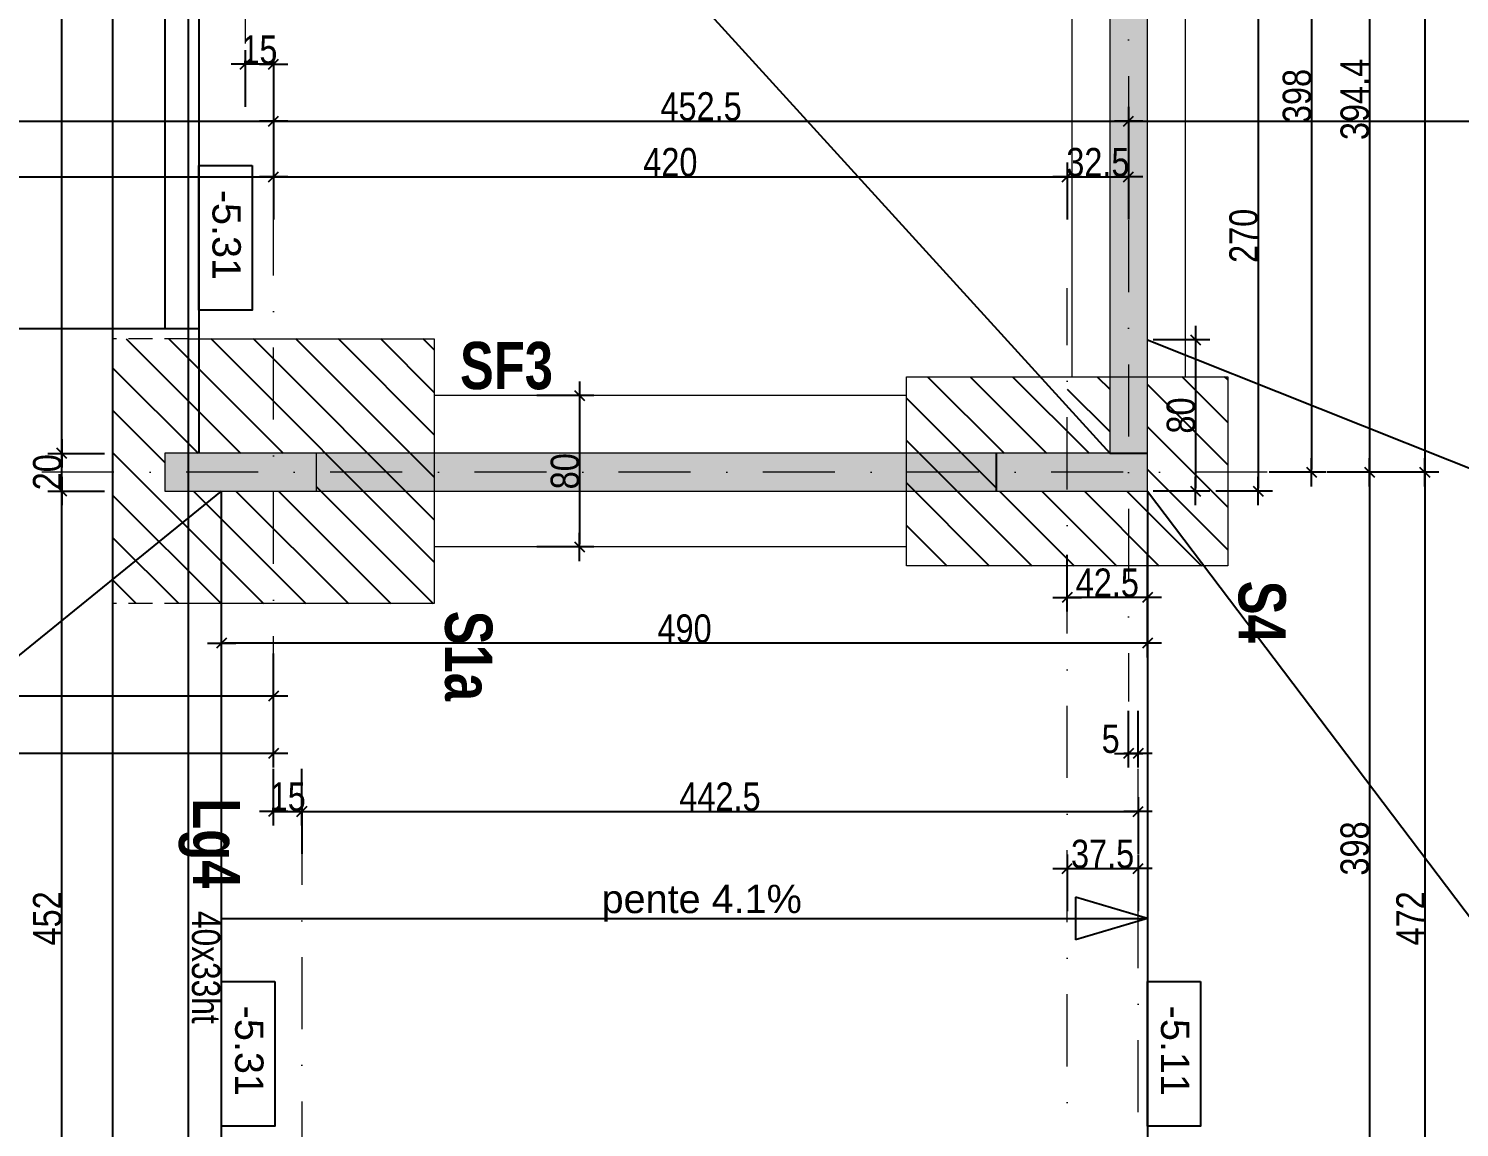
# Model space of a CAD drawing. Header units: centimetres. Extents: x 16433 to 114398, y -50094 to -12305.
# Drawn here: x 66194 to 66951, y -19652 to -19071 of the extents above; entities that cross this region are included whole.
import ezdxf
from ezdxf.enums import TextEntityAlignment as Align

# ---------------------------------------------------------------- set-up
doc = ezdxf.new("R2010")
doc.units = ezdxf.units.CM
doc.header["$LTSCALE"] = 0.5
doc.linetypes.add('CACHEX2', pattern=[19.05, 12.7, -6.35])
doc.linetypes.add('TIRETPTX2', pattern=[50.8, 25.4, -12.7, 0, -12.7])
doc.layers.get('DEFPOINTS').update_dxf_attribs({"linetype": 'CONTINUOUS'})
for name, color, linetype in [('01_cote_gen', 4, 'CONTINUOUS'), ('01_linteaux', 2, 'CONTINUOUS'), ('01_poch_murs', 253, 'CONTINUOUS'), ('01_poch_poteaux', 250, 'CONTINUOUS'), ('01_poch_Semelles', 253, 'CONTINUOUS'), ('01_texte', 230, 'CONTINUOUS'), ('AA_COTES', 2, 'CONTINUOUS')]:
    doc.layers.add(name, color=color, linetype=linetype)
for name, color, linetype, lineweight in [('01_murs_coup', 5, 'CONTINUOUS', 60), ('01_sem', 42, 'CONTINUOUS', 15), ('01_tram_axes', 2, 'TIRETPTX2', 9)]:
    doc.layers.add(name, color=color, linetype=linetype, lineweight=lineweight)
doc.styles.add('ARIAL', font='arial.ttf')
doc.styles.add('impact', font='impact.ttf')
doc.styles.add('MATTE_TXT', font='arial.ttf')
doc.styles.add('STYLE2', font='ARIALN.TTF')
doc.dimstyles.new('JB50', dxfattribs={"dimscale": 0.1, "dimtxt": 150, "dimasz": 15, "dimexe": 0.1, "dimexo": 0.1, "dimgap": 0.09, "dimtad": 1, "dimdec": 1, "dimdsep": 46, "dimtxsty": 'STYLE2', "dimblk1": 'BOND_G', "dimblk2": 'BOND_D', "dimsah": 1, "dimcen": 1.5, "dimdle": 0.01, "dimse1": 1, "dimse2": 1, "dimclrd": 4, "dimclre": 2, "dimclrt": 6, "dimazin": 2, "dimtfac": 2.333333, "dimtdec": 1, "dimtix": 1, "dimtmove": 2, "dimatfit": 3, "dimldrblk": 'BOND_G', "dimfxl": 1, "dimtolj": 1, "dimtzin": 0, "dimarcsym": 0})
pattern_1 = [(315, (86033.132, 37511.667), (11.22532, 11.22532), [])]

# ---------------------------------------------------------------- blocks, each defined once
blk = doc.blocks.new('BOND_G')
at = {"layer": 'AA_COTES', "color": 0}
for p, q in [((0, -5), (0, 15)), ((5, 0), (-5, 0)), ((1.77, 1.77), (-1.77, -1.77))]:
    blk.add_line(p, q, dxfattribs=at)
blk = doc.blocks.new('BOND_D')
at = {"layer": 'AA_COTES', "color": 0}
for p, q in [((5, 0), (-5, 0)), ((-1.77, -1.77), (1.77, 1.77)), ((0, 5), (0, -15))]:
    blk.add_line(p, q, dxfattribs=at)
blk = doc.blocks.new('*D1117')
at = {"layer": '01_cote_gen', "color": 4, "lineweight": -2, "transparency": 16777216}
blk.add_line((66933.1, -18787.37), (66933.1, -19304.37), dxfattribs=at)
at = {"layer": 'DEFPOINTS', "color": 0, "transparency": 16777216}
for p in [(66922.54, -18785.87), (66922.54, -19305.87), (66933.1, -19305.87)]:
    blk.add_point(p, dxfattribs=at)
at = {"layer": '01_cote_gen', "color": 4, "lineweight": -2, "transparency": 16777216, "xscale": 1.5, "yscale": 1.5, "zscale": 1.5}
for name, p, rotation in [('BOND_G', (66933.1, -18785.87), 90), ('BOND_D', (66933.1, -19305.87), 270)]:
    blk.add_blockref(name, p, dxfattribs=dict(at, rotation=rotation))
at = {"layer": '01_cote_gen', "color": 6, "transparency": 16777216, "insert": (66925.43, -19045.87), "char_height": 15, "attachment_point": 5, "rotation": 90, "style": 'STYLE2'}
blk.add_mtext('\\A1;520', dxfattribs=at)
blk = doc.blocks.new('*D1118')
at = {"layer": '01_cote_gen', "color": 4, "lineweight": -2, "transparency": 16777216}
blk.add_line((66933.1, -19307.37), (66933.1, -19776.37), dxfattribs=at)
at = {"layer": 'DEFPOINTS', "color": 0, "transparency": 16777216}
for p in [(66910.6, -19305.87), (66910.6, -19777.87), (66933.1, -19777.87)]:
    blk.add_point(p, dxfattribs=at)
at = {"layer": '01_cote_gen', "color": 4, "lineweight": -2, "transparency": 16777216, "xscale": 1.5, "yscale": 1.5, "zscale": 1.5}
for name, p, rotation in [('BOND_G', (66933.1, -19305.87), 90), ('BOND_D', (66933.1, -19777.87), 270)]:
    blk.add_blockref(name, p, dxfattribs=dict(at, rotation=rotation))
at = {"layer": '01_cote_gen', "color": 6, "transparency": 16777216, "insert": (66925.56, -19541.87), "char_height": 15, "attachment_point": 5, "rotation": 90, "style": 'STYLE2'}
blk.add_mtext('\\A1;472', dxfattribs=at)
blk = doc.blocks.new('*D1129')
at = {"layer": '01_cote_gen', "color": 4, "lineweight": -2, "transparency": 16777216}
blk.add_line((66873.23, -18909.36), (66873.23, -19304.37), dxfattribs=at)
at = {"layer": 'DEFPOINTS', "color": 0, "transparency": 16777216}
for p in [(66850.73, -18907.86), (66873.23, -19305.87), (66882.1, -19305.87)]:
    blk.add_point(p, dxfattribs=at)
at = {"layer": '01_cote_gen', "color": 4, "lineweight": -2, "transparency": 16777216, "xscale": 1.5, "yscale": 1.5, "zscale": 1.5}
for name, p, rotation in [('BOND_G', (66873.23, -18907.86), 90), ('BOND_D', (66873.23, -19305.87), 270)]:
    blk.add_blockref(name, p, dxfattribs=dict(at, rotation=rotation))
at = {"layer": '01_cote_gen', "color": 6, "transparency": 16777216, "insert": (66865.56, -19106.87), "char_height": 15, "attachment_point": 5, "rotation": 90, "style": 'STYLE2'}
blk.add_mtext('\\A1;398', dxfattribs=at)
blk = doc.blocks.new('*D1130')
at = {"layer": '01_cote_gen', "color": 4, "lineweight": -2, "transparency": 16777216}
blk.add_line((66903.83, -18913), (66903.83, -19304.37), dxfattribs=at)
at = {"layer": 'DEFPOINTS', "color": 0, "transparency": 16777216}
for p in [(66891.32, -18911.5), (66881.44, -19305.87), (66903.83, -19305.87)]:
    blk.add_point(p, dxfattribs=at)
at = {"layer": '01_cote_gen', "color": 4, "lineweight": -2, "transparency": 16777216, "xscale": 1.5, "yscale": 1.5, "zscale": 1.5}
for name, p, rotation in [('BOND_G', (66903.83, -18911.5), 90), ('BOND_D', (66903.83, -19305.87), 270)]:
    blk.add_blockref(name, p, dxfattribs=dict(at, rotation=rotation))
at = {"layer": '01_cote_gen', "color": 6, "transparency": 16777216, "insert": (66896.16, -19108.68), "char_height": 15, "attachment_point": 5, "rotation": 90, "style": 'STYLE2'}
blk.add_mtext('\\A1;394.4', dxfattribs=at)
blk = doc.blocks.new('*D1154')
at = {"layer": '01_cote_gen', "color": 4, "lineweight": -2, "transparency": 16777216}
blk.add_line((66903.83, -19307.37), (66903.83, -19702.36), dxfattribs=at)
at = {"layer": 'DEFPOINTS', "color": 0, "transparency": 16777216}
for p in [(66896.33, -19305.87), (66880.9, -19703.86), (66903.83, -19703.86)]:
    blk.add_point(p, dxfattribs=at)
at = {"layer": '01_cote_gen', "color": 4, "lineweight": -2, "transparency": 16777216, "xscale": 1.5, "yscale": 1.5, "zscale": 1.5}
for name, p, rotation in [('BOND_G', (66903.83, -19305.87), 90), ('BOND_D', (66903.83, -19703.86), 270)]:
    blk.add_blockref(name, p, dxfattribs=dict(at, rotation=rotation))
at = {"layer": '01_cote_gen', "color": 6, "transparency": 16777216, "insert": (66896.16, -19504.87), "char_height": 15, "attachment_point": 5, "rotation": 90, "style": 'STYLE2'}
blk.add_mtext('\\A1;398', dxfattribs=at)
blk = doc.blocks.new('*D1159')
at = {"layer": '01_cote_gen', "color": 4, "lineweight": -2, "transparency": 16777216}
blk.add_line((66811.85, -19237.38), (66811.85, -19314.37), dxfattribs=at)
at = {"layer": 'DEFPOINTS', "color": 0, "transparency": 16777216}
for p in [(66755.41, -19235.88), (66755.41, -19315.87), (66811.85, -19315.87)]:
    blk.add_point(p, dxfattribs=at)
at = {"layer": '01_cote_gen', "color": 4, "lineweight": -2, "transparency": 16777216, "xscale": 1.5, "yscale": 1.5, "zscale": 1.5}
for name, p, rotation in [('BOND_G', (66811.85, -19235.88), 90), ('BOND_D', (66811.85, -19315.87), 270)]:
    blk.add_blockref(name, p, dxfattribs=dict(at, rotation=rotation))
at = {"layer": '01_cote_gen', "color": 6, "transparency": 16777216, "insert": (66804.19, -19275.87), "char_height": 15, "attachment_point": 5, "rotation": 90, "style": 'STYLE2'}
blk.add_mtext('\\A1;80', dxfattribs=at)
blk = doc.blocks.new('*D1169')
at = {"layer": '01_cote_gen', "color": 4, "lineweight": -2, "transparency": 16777216}
blk.add_line((65713.95, -19120.15), (66322.41, -19120.15), dxfattribs=at)
at = {"layer": 'DEFPOINTS', "color": 0, "transparency": 16777216}
for p in [(66323.91, -19120.15), (65712.45, -19142.65), (66323.91, -19168.34)]:
    blk.add_point(p, dxfattribs=at)
at = {"layer": '01_cote_gen', "color": 4, "lineweight": -2, "transparency": 16777216, "xscale": 1.5, "yscale": 1.5, "zscale": 1.5, "rotation": 180}
blk.add_blockref('BOND_G', (65712.45, -19120.15), dxfattribs=at)
at = {"layer": '01_cote_gen', "color": 4, "lineweight": -2, "transparency": 16777216, "xscale": 1.5, "yscale": 1.5, "zscale": 1.5}
blk.add_blockref('BOND_D', (66323.91, -19120.15), dxfattribs=at)
at = {"layer": '01_cote_gen', "color": 6, "transparency": 16777216, "insert": (66018.18, -19112.48), "char_height": 15, "attachment_point": 5, "style": 'STYLE2'}
blk.add_mtext('\\A1;611.5', dxfattribs=at)
blk = doc.blocks.new('*D1170')
at = {"layer": '01_cote_gen', "color": 4, "lineweight": -2, "transparency": 16777216}
for p, q in [((66307.4, -19090.1), (66305.9, -19090.1)), ((66323.91, -19090.1), (66308.9, -19090.1)), ((66325.41, -19090.1), (66326.91, -19090.1))]:
    blk.add_line(p, q, dxfattribs=at)
at = {"layer": 'DEFPOINTS', "color": 0, "transparency": 16777216}
for p in [(66308.9, -19079.12), (66308.9, -19090.1), (66323.91, -19112.63)]:
    blk.add_point(p, dxfattribs=at)
at = {"layer": '01_cote_gen', "color": 4, "lineweight": -2, "transparency": 16777216, "xscale": 1.5, "yscale": 1.5, "zscale": 1.5}
blk.add_blockref('BOND_D', (66308.9, -19090.1), dxfattribs=at)
at = {"layer": '01_cote_gen', "color": 4, "lineweight": -2, "transparency": 16777216, "xscale": 1.5, "yscale": 1.5, "zscale": 1.5, "rotation": 180}
blk.add_blockref('BOND_G', (66323.91, -19090.1), dxfattribs=at)
at = {"layer": '01_cote_gen', "color": 6, "transparency": 16777216, "insert": (66316.41, -19082.43), "char_height": 15, "attachment_point": 5, "style": 'STYLE2'}
blk.add_mtext('\\A1;15', dxfattribs=at)
blk = doc.blocks.new('*D1171')
at = {"layer": '01_cote_gen', "color": 4, "lineweight": -2, "transparency": 16777216}
blk.add_line((66325.41, -19120.13), (66774.9, -19120.13), dxfattribs=at)
at = {"layer": 'DEFPOINTS', "color": 0, "transparency": 16777216}
for p in [(66776.4, -19120.13), (66323.91, -19198.39), (66776.4, -19198.39)]:
    blk.add_point(p, dxfattribs=at)
at = {"layer": '01_cote_gen', "color": 4, "lineweight": -2, "transparency": 16777216, "xscale": 1.5, "yscale": 1.5, "zscale": 1.5, "rotation": 180}
blk.add_blockref('BOND_G', (66323.91, -19120.13), dxfattribs=at)
at = {"layer": '01_cote_gen', "color": 4, "lineweight": -2, "transparency": 16777216, "xscale": 1.5, "yscale": 1.5, "zscale": 1.5}
blk.add_blockref('BOND_D', (66776.4, -19120.13), dxfattribs=at)
at = {"layer": '01_cote_gen', "color": 6, "transparency": 16777216, "insert": (66550.15, -19112.46), "char_height": 15, "attachment_point": 5, "style": 'STYLE2'}
blk.add_mtext('\\A1;452.5', dxfattribs=at)
blk = doc.blocks.new('*D1173')
at = {"layer": '01_cote_gen', "color": 4, "lineweight": -2, "transparency": 16777216}
blk.add_line((65884.91, -19149.61), (66322.41, -19149.61), dxfattribs=at)
at = {"layer": 'DEFPOINTS', "color": 0, "transparency": 16777216}
for p in [(66323.91, -19149.61), (65883.41, -19172.11), (66323.91, -19172.11)]:
    blk.add_point(p, dxfattribs=at)
at = {"layer": '01_cote_gen', "color": 4, "lineweight": -2, "transparency": 16777216, "xscale": 1.5, "yscale": 1.5, "zscale": 1.5, "rotation": 180}
blk.add_blockref('BOND_G', (65883.41, -19149.61), dxfattribs=at)
at = {"layer": '01_cote_gen', "color": 4, "lineweight": -2, "transparency": 16777216, "xscale": 1.5, "yscale": 1.5, "zscale": 1.5}
blk.add_blockref('BOND_D', (66323.91, -19149.61), dxfattribs=at)
at = {"layer": '01_cote_gen', "color": 6, "transparency": 16777216, "insert": (66103.66, -19141.94), "char_height": 15, "attachment_point": 5, "style": 'STYLE2'}
blk.add_mtext('\\A1;440.5', dxfattribs=at)
blk = doc.blocks.new('*D1174')
at = {"layer": '01_cote_gen', "color": 4, "lineweight": -2, "transparency": 16777216}
blk.add_line((66777.9, -19120.13), (67224.91, -19120.13), dxfattribs=at)
at = {"layer": 'DEFPOINTS', "color": 0, "transparency": 16777216}
for p in [(67226.41, -19095.93), (67226.41, -19120.13), (66776.4, -19183.51)]:
    blk.add_point(p, dxfattribs=at)
at = {"layer": '01_cote_gen', "color": 4, "lineweight": -2, "transparency": 16777216, "xscale": 1.5, "yscale": 1.5, "zscale": 1.5, "rotation": 180}
blk.add_blockref('BOND_G', (66776.4, -19120.13), dxfattribs=at)
at = {"layer": '01_cote_gen', "color": 4, "lineweight": -2, "transparency": 16777216, "xscale": 1.5, "yscale": 1.5, "zscale": 1.5}
blk.add_blockref('BOND_D', (67226.41, -19120.13), dxfattribs=at)
at = {"layer": '01_cote_gen', "color": 6, "transparency": 16777216, "insert": (67040.02, -19112.46), "char_height": 15, "attachment_point": 5, "style": 'STYLE2'}
blk.add_mtext('\\A1;450', dxfattribs=at)
blk = doc.blocks.new('*D1175')
at = {"layer": '01_cote_gen', "color": 4, "lineweight": -2, "transparency": 16777216}
blk.add_line((66325.41, -19149.61), (66742.4, -19149.61), dxfattribs=at)
at = {"layer": 'DEFPOINTS', "color": 0, "transparency": 16777216}
for p in [(66743.9, -19149.61), (66323.91, -19196.23), (66743.9, -19331.37)]:
    blk.add_point(p, dxfattribs=at)
at = {"layer": '01_cote_gen', "color": 4, "lineweight": -2, "transparency": 16777216, "xscale": 1.5, "yscale": 1.5, "zscale": 1.5, "rotation": 180}
blk.add_blockref('BOND_G', (66323.91, -19149.61), dxfattribs=at)
at = {"layer": '01_cote_gen', "color": 4, "lineweight": -2, "transparency": 16777216, "xscale": 1.5, "yscale": 1.5, "zscale": 1.5}
blk.add_blockref('BOND_D', (66743.9, -19149.61), dxfattribs=at)
at = {"layer": '01_cote_gen', "color": 6, "transparency": 16777216, "insert": (66533.9, -19141.94), "char_height": 15, "attachment_point": 5, "style": 'STYLE2'}
blk.add_mtext('\\A1;420', dxfattribs=at)
blk = doc.blocks.new('*D1176')
at = {"layer": '01_cote_gen', "color": 4, "lineweight": -2, "transparency": 16777216}
blk.add_line((66745.4, -19149.61), (66774.9, -19149.61), dxfattribs=at)
at = {"layer": 'DEFPOINTS', "color": 0, "transparency": 16777216}
for p in [(66776.4, -19149.61), (66776.4, -19199.76), (66743.9, -19230.68)]:
    blk.add_point(p, dxfattribs=at)
at = {"layer": '01_cote_gen', "color": 4, "lineweight": -2, "transparency": 16777216, "xscale": 1.5, "yscale": 1.5, "zscale": 1.5, "rotation": 180}
blk.add_blockref('BOND_G', (66743.9, -19149.61), dxfattribs=at)
at = {"layer": '01_cote_gen', "color": 4, "lineweight": -2, "transparency": 16777216, "xscale": 1.5, "yscale": 1.5, "zscale": 1.5}
blk.add_blockref('BOND_D', (66776.4, -19149.61), dxfattribs=at)
at = {"layer": '01_cote_gen', "color": 6, "transparency": 16777216, "insert": (66760.15, -19141.94), "char_height": 15, "attachment_point": 5, "style": 'STYLE2'}
blk.add_mtext('\\A1;32.5', dxfattribs=at)
blk = doc.blocks.new('*D1183')
at = {"layer": '01_cote_gen', "color": 4, "lineweight": -2, "transparency": 16777216}
blk.add_line((66322.41, -19424.33), (65884.91, -19424.33), dxfattribs=at)
at = {"layer": 'DEFPOINTS', "color": 0, "transparency": 16777216}
for p in [(65883.41, -19400.38), (66323.91, -19400.38), (65883.41, -19424.33)]:
    blk.add_point(p, dxfattribs=at)
at = {"layer": '01_cote_gen', "color": 4, "lineweight": -2, "transparency": 16777216, "xscale": 1.5, "yscale": 1.5, "zscale": 1.5, "rotation": 180}
blk.add_blockref('BOND_D', (65883.41, -19424.33), dxfattribs=at)
at = {"layer": '01_cote_gen', "color": 4, "lineweight": -2, "transparency": 16777216, "xscale": 1.5, "yscale": 1.5, "zscale": 1.5}
blk.add_blockref('BOND_G', (66323.91, -19424.33), dxfattribs=at)
at = {"layer": '01_cote_gen', "color": 6, "transparency": 16777216, "insert": (66103.66, -19416.66), "char_height": 15, "attachment_point": 5, "style": 'STYLE2'}
blk.add_mtext('\\A1;440.5', dxfattribs=at)
blk = doc.blocks.new('*D1184')
at = {"layer": '01_cote_gen', "color": 4, "lineweight": -2, "transparency": 16777216}
blk.add_line((66322.41, -19454.58), (65758.9, -19454.58), dxfattribs=at)
at = {"layer": 'DEFPOINTS', "color": 0, "transparency": 16777216}
for p in [(65757.4, -19401.83), (66323.91, -19401.83), (65757.4, -19454.58)]:
    blk.add_point(p, dxfattribs=at)
at = {"layer": '01_cote_gen', "color": 4, "lineweight": -2, "transparency": 16777216, "xscale": 1.5, "yscale": 1.5, "zscale": 1.5, "rotation": 180}
blk.add_blockref('BOND_D', (65757.4, -19454.58), dxfattribs=at)
at = {"layer": '01_cote_gen', "color": 4, "lineweight": -2, "transparency": 16777216, "xscale": 1.5, "yscale": 1.5, "zscale": 1.5}
blk.add_blockref('BOND_G', (66323.91, -19454.58), dxfattribs=at)
at = {"layer": '01_cote_gen', "color": 6, "transparency": 16777216, "insert": (66040.65, -19446.91), "char_height": 15, "attachment_point": 5, "style": 'STYLE2'}
blk.add_mtext('\\A1;566.5', dxfattribs=at)
blk = doc.blocks.new('*D1185')
at = {"layer": '01_cote_gen', "color": 4, "lineweight": -2, "transparency": 16777216}
for p, q in [((66322.41, -19485.24), (66320.91, -19485.24)), ((66323.91, -19485.24), (66338.9, -19485.24)), ((66340.4, -19485.24), (66341.9, -19485.24))]:
    blk.add_line(p, q, dxfattribs=at)
at = {"layer": 'DEFPOINTS', "color": 0, "transparency": 16777216}
for p in [(66323.91, -19462.08), (66338.9, -19485.24), (66338.9, -19486.04)]:
    blk.add_point(p, dxfattribs=at)
at = {"layer": '01_cote_gen', "color": 4, "lineweight": -2, "transparency": 16777216, "xscale": 1.5, "yscale": 1.5, "zscale": 1.5}
blk.add_blockref('BOND_G', (66323.91, -19485.24), dxfattribs=at)
at = {"layer": '01_cote_gen', "color": 4, "lineweight": -2, "transparency": 16777216, "xscale": 1.5, "yscale": 1.5, "zscale": 1.5, "rotation": 180}
blk.add_blockref('BOND_D', (66338.9, -19485.24), dxfattribs=at)
at = {"layer": '01_cote_gen', "color": 6, "transparency": 16777216, "insert": (66331.4, -19477.57), "char_height": 15, "attachment_point": 5, "style": 'STYLE2'}
blk.add_mtext('\\A1;15', dxfattribs=at)
blk = doc.blocks.new('*D1222')
at = {"layer": '01_cote_gen', "color": 4, "lineweight": -2, "transparency": 16777216}
blk.add_line((66340.4, -19485.24), (66779.9, -19485.24), dxfattribs=at)
at = {"layer": 'DEFPOINTS', "color": 0, "transparency": 16777216}
for p in [(66781.4, -19462.75), (66781.4, -19485.24), (66338.9, -19514.75)]:
    blk.add_point(p, dxfattribs=at)
at = {"layer": '01_cote_gen', "color": 4, "lineweight": -2, "transparency": 16777216, "xscale": 1.5, "yscale": 1.5, "zscale": 1.5, "rotation": 180}
blk.add_blockref('BOND_G', (66338.9, -19485.24), dxfattribs=at)
at = {"layer": '01_cote_gen', "color": 4, "lineweight": -2, "transparency": 16777216, "xscale": 1.5, "yscale": 1.5, "zscale": 1.5}
blk.add_blockref('BOND_D', (66781.4, -19485.24), dxfattribs=at)
at = {"layer": '01_cote_gen', "color": 6, "transparency": 16777216, "insert": (66560.15, -19477.57), "char_height": 15, "attachment_point": 5, "style": 'STYLE2'}
blk.add_mtext('\\A1;442.5', dxfattribs=at)
blk = doc.blocks.new('*D1223')
at = {"layer": '01_cote_gen', "color": 4, "lineweight": -2, "transparency": 16777216}
blk.add_line((66779.9, -19454.58), (66777.9, -19454.58), dxfattribs=at)
at = {"layer": 'DEFPOINTS', "color": 0, "transparency": 16777216}
for p in [(66776.4, -19415.79), (66776.4, -19454.58), (66781.4, -19462.75)]:
    blk.add_point(p, dxfattribs=at)
at = {"layer": '01_cote_gen', "color": 4, "lineweight": -2, "transparency": 16777216, "xscale": 1.5, "yscale": 1.5, "zscale": 1.5, "rotation": 180}
blk.add_blockref('BOND_D', (66776.4, -19454.58), dxfattribs=at)
at = {"layer": '01_cote_gen', "color": 4, "lineweight": -2, "transparency": 16777216, "xscale": 1.5, "yscale": 1.5, "zscale": 1.5}
blk.add_blockref('BOND_G', (66781.4, -19454.58), dxfattribs=at)
at = {"layer": '01_cote_gen', "color": 6, "transparency": 16777216, "insert": (66766.91, -19446.94), "char_height": 15, "attachment_point": 5, "style": 'STYLE2'}
blk.add_mtext('\\A1;5', dxfattribs=at)
blk = doc.blocks.new('*D1224')
at = {"layer": '01_cote_gen', "color": 4, "lineweight": -2, "transparency": 16777216}
blk.add_line((66745.4, -19515.53), (66779.9, -19515.53), dxfattribs=at)
at = {"layer": 'DEFPOINTS', "color": 0, "transparency": 16777216}
for p in [(66781.4, -19515.53), (66743.9, -19607.76), (66781.4, -19614.54)]:
    blk.add_point(p, dxfattribs=at)
at = {"layer": '01_cote_gen', "color": 4, "lineweight": -2, "transparency": 16777216, "xscale": 1.5, "yscale": 1.5, "zscale": 1.5, "rotation": 180}
blk.add_blockref('BOND_G', (66743.9, -19515.53), dxfattribs=at)
at = {"layer": '01_cote_gen', "color": 4, "lineweight": -2, "transparency": 16777216, "xscale": 1.5, "yscale": 1.5, "zscale": 1.5}
blk.add_blockref('BOND_D', (66781.4, -19515.53), dxfattribs=at)
at = {"layer": '01_cote_gen', "color": 6, "transparency": 16777216, "insert": (66762.65, -19507.86), "char_height": 15, "attachment_point": 5, "style": 'STYLE2'}
blk.add_mtext('\\A1;37.5', dxfattribs=at)
blk = doc.blocks.new('*D1225')
at = {"layer": '01_cote_gen', "color": 4, "lineweight": -2, "transparency": 16777216}
blk.add_line((66784.9, -19372.06), (66745.4, -19372.06), dxfattribs=at)
at = {"layer": 'DEFPOINTS', "color": 0, "transparency": 16777216}
for p in [(66743.9, -19359.06), (66786.4, -19359.06), (66743.9, -19372.06)]:
    blk.add_point(p, dxfattribs=at)
at = {"layer": '01_cote_gen', "color": 4, "lineweight": -2, "transparency": 16777216, "xscale": 1.5, "yscale": 1.5, "zscale": 1.5, "rotation": 180}
blk.add_blockref('BOND_D', (66743.9, -19372.06), dxfattribs=at)
at = {"layer": '01_cote_gen', "color": 4, "lineweight": -2, "transparency": 16777216, "xscale": 1.5, "yscale": 1.5, "zscale": 1.5}
blk.add_blockref('BOND_G', (66786.4, -19372.06), dxfattribs=at)
at = {"layer": '01_cote_gen', "color": 6, "transparency": 16777216, "insert": (66765.15, -19364.39), "char_height": 15, "attachment_point": 5, "style": 'STYLE2'}
blk.add_mtext('\\A1;42.5', dxfattribs=at)
blk = doc.blocks.new('*D1226')
at = {"layer": '01_cote_gen', "color": 4, "lineweight": -2, "transparency": 16777216}
blk.add_line((66784.9, -19396.33), (66297.9, -19396.33), dxfattribs=at)
at = {"layer": 'DEFPOINTS', "color": 0, "transparency": 16777216}
for p in [(66296.4, -19385.06), (66786.4, -19385.06), (66296.4, -19396.33)]:
    blk.add_point(p, dxfattribs=at)
at = {"layer": '01_cote_gen', "color": 4, "lineweight": -2, "transparency": 16777216, "xscale": 1.5, "yscale": 1.5, "zscale": 1.5, "rotation": 180}
blk.add_blockref('BOND_D', (66296.4, -19396.33), dxfattribs=at)
at = {"layer": '01_cote_gen', "color": 4, "lineweight": -2, "transparency": 16777216, "xscale": 1.5, "yscale": 1.5, "zscale": 1.5}
blk.add_blockref('BOND_G', (66786.4, -19396.33), dxfattribs=at)
at = {"layer": '01_cote_gen', "color": 6, "transparency": 16777216, "insert": (66541.4, -19388.66), "char_height": 15, "attachment_point": 5, "style": 'STYLE2'}
blk.add_mtext('\\A1;490', dxfattribs=at)
blk = doc.blocks.new('*D1285')
at = {"layer": '01_cote_gen', "color": 4, "lineweight": -2, "transparency": 16777216}
blk.add_line((66211.85, -19766.37), (66211.85, -19317.37), dxfattribs=at)
at = {"layer": 'DEFPOINTS', "color": 0, "transparency": 16777216}
for p in [(66211.85, -19315.87), (66281.93, -19315.87), (66311.96, -19767.87)]:
    blk.add_point(p, dxfattribs=at)
at = {"layer": '01_cote_gen', "color": 4, "lineweight": -2, "transparency": 16777216, "xscale": 1.5, "yscale": 1.5, "zscale": 1.5}
for name, p, rotation in [('BOND_D', (66211.85, -19315.87), 90), ('BOND_G', (66211.85, -19767.87), 270)]:
    blk.add_blockref(name, p, dxfattribs=dict(at, rotation=rotation))
at = {"layer": '01_cote_gen', "color": 6, "transparency": 16777216, "insert": (66204.18, -19541.87), "char_height": 15, "attachment_point": 5, "rotation": 90, "style": 'STYLE2'}
blk.add_mtext('\\A1;452', dxfattribs=at)
blk = doc.blocks.new('*D1286')
at = {"layer": '01_cote_gen', "color": 4, "lineweight": -2, "transparency": 16777216}
blk.add_line((66211.85, -19314.37), (66211.85, -19297.37), dxfattribs=at)
at = {"layer": 'DEFPOINTS', "color": 0, "transparency": 16777216}
for p in [(66211.85, -19295.87), (66271.05, -19295.87), (66281.93, -19315.87)]:
    blk.add_point(p, dxfattribs=at)
at = {"layer": '01_cote_gen', "color": 4, "lineweight": -2, "transparency": 16777216, "xscale": 1.5, "yscale": 1.5, "zscale": 1.5}
for name, p, rotation in [('BOND_D', (66211.85, -19295.87), 90), ('BOND_G', (66211.85, -19315.87), 270)]:
    blk.add_blockref(name, p, dxfattribs=dict(at, rotation=rotation))
at = {"layer": '01_cote_gen', "color": 6, "transparency": 16777216, "insert": (66204.18, -19305.87), "char_height": 15, "attachment_point": 5, "rotation": 90, "style": 'STYLE2'}
blk.add_mtext('\\A1;20', dxfattribs=at)
blk = doc.blocks.new('*D1287')
at = {"layer": '01_cote_gen', "color": 4, "lineweight": -2, "transparency": 16777216}
blk.add_line((66211.85, -19294.37), (66211.85, -18797.37), dxfattribs=at)
at = {"layer": 'DEFPOINTS', "color": 0, "transparency": 16777216}
for p in [(66211.85, -18795.87), (66331.88, -18795.87), (66271.05, -19295.87)]:
    blk.add_point(p, dxfattribs=at)
at = {"layer": '01_cote_gen', "color": 4, "lineweight": -2, "transparency": 16777216, "xscale": 1.5, "yscale": 1.5, "zscale": 1.5}
for name, p, rotation in [('BOND_D', (66211.85, -18795.87), 90), ('BOND_G', (66211.85, -19295.87), 270)]:
    blk.add_blockref(name, p, dxfattribs=dict(at, rotation=rotation))
at = {"layer": '01_cote_gen', "color": 6, "transparency": 16777216, "insert": (66219.51, -18967.2), "char_height": 15, "attachment_point": 5, "rotation": 90, "style": 'STYLE2'}
blk.add_mtext('\\A1;500', dxfattribs=at)
blk = doc.blocks.new('*D1311')
at = {"layer": '01_cote_gen', "color": 4, "lineweight": -2, "transparency": 16777216}
blk.add_line((66485.81, -19266.85), (66485.81, -19343.85), dxfattribs=at)
at = {"layer": 'DEFPOINTS', "color": 0, "transparency": 16777216}
for p in [(66481.45, -19265.35), (66481.45, -19345.35), (66485.81, -19345.35)]:
    blk.add_point(p, dxfattribs=at)
at = {"layer": '01_cote_gen', "color": 4, "lineweight": -2, "transparency": 16777216, "xscale": 1.5, "yscale": 1.5, "zscale": 1.5}
for name, p, rotation in [('BOND_G', (66485.81, -19265.35), 90), ('BOND_D', (66485.81, -19345.35), 270)]:
    blk.add_blockref(name, p, dxfattribs=dict(at, rotation=rotation))
at = {"layer": '01_cote_gen', "color": 6, "transparency": 16777216, "insert": (66478.15, -19305.35), "char_height": 15, "attachment_point": 5, "rotation": 90, "style": 'STYLE2'}
blk.add_mtext('\\A1;80', dxfattribs=at)
blk = doc.blocks.new('*D1346')
at = {"layer": '01_poch_murs', "color": 4, "lineweight": -2, "transparency": 16777216}
blk.add_line((66844.99, -19047.34), (66844.99, -19314.37), dxfattribs=at)
at = {"layer": 'DEFPOINTS', "color": 0, "transparency": 16777216}
for p in [(66786.4, -19045.84), (66819.35, -19315.87), (66844.99, -19315.87)]:
    blk.add_point(p, dxfattribs=at)
at = {"layer": '01_poch_murs', "color": 4, "lineweight": -2, "transparency": 16777216, "xscale": 1.5, "yscale": 1.5, "zscale": 1.5}
for name, p, rotation in [('BOND_G', (66844.99, -19045.84), 90), ('BOND_D', (66844.99, -19315.87), 270)]:
    blk.add_blockref(name, p, dxfattribs=dict(at, rotation=rotation))
at = {"layer": '01_poch_murs', "color": 6, "transparency": 16777216, "insert": (66837.33, -19180.85), "char_height": 15, "attachment_point": 5, "rotation": 90, "style": 'STYLE2'}
blk.add_mtext('\\A1;270', dxfattribs=at)

msp = doc.modelspace()

# ---------------------------------------------------------------- hatches: boundary and pattern name
at = {"layer": '01_poch_murs'}
h = msp.add_hatch(color=256, dxfattribs=at)
h.dxf.hatch_style = 1
h.paths.add_polyline_path([(66786.401, -19295.866), (66786.401, -18907.865), (66675.743, -18775.866), (66346.405, -18775.866), (66346.405, -18795.866), (66666.411, -18795.866), (66766.401, -18915.139), (66766.401, -19295.866)])
h.paths.add_polyline_path([(66286.405, -18775.866), (66286.405, -18389.154), (66266.405, -18388.69), (66266.405, -18775.866)])
h.paths.add_polyline_path([(66706.401, -19315.866), (66706.401, -19295.866), (66346.415, -19295.866), (66346.415, -19315.866)])
at = {"layer": '01_poch_poteaux'}
h = msp.add_hatch(color=256, dxfattribs=at)
h.dxf.hatch_style = 1
h.paths.add_polyline_path([(66346.415, -19305.866), (66346.415, -19295.866), (66323.905, -19295.866), (66323.905, -19305.866)])
h.paths.add_polyline_path([(66346.415, -19315.866), (66346.415, -19305.866), (66323.905, -19305.866), (66323.905, -19315.866)])
h.paths.add_polyline_path([(66323.905, -19305.866), (66323.905, -19295.866), (66278.903, -19295.866), (66278.903, -19305.866)])
h.paths.add_polyline_path([(66323.905, -19315.866), (66323.905, -19305.866), (66278.903, -19305.866), (66278.903, -19315.866)])
h.paths.add_polyline_path([(66278.903, -19305.866), (66278.903, -19295.866), (66266.415, -19295.866), (66266.415, -19305.866)])
h.paths.add_polyline_path([(66278.903, -19315.866), (66278.903, -19305.866), (66266.415, -19305.866), (66266.415, -19315.866)])
h = msp.add_hatch(color=256, dxfattribs=at)
h.dxf.hatch_style = 1
h.paths.add_polyline_path([(66776.401, -19305.866), (66776.401, -19295.866), (66766.401, -19295.866), (66743.901, -19295.866), (66743.901, -19305.866)])
h.paths.add_polyline_path([(66786.401, -19305.866), (66786.401, -19295.866), (66776.401, -19295.866), (66776.401, -19305.866)])
h.paths.add_polyline_path([(66786.401, -19315.866), (66786.401, -19305.866), (66776.401, -19305.866), (66776.401, -19315.866)])
h.paths.add_polyline_path([(66776.401, -19315.866), (66776.401, -19305.866), (66743.901, -19305.866), (66743.901, -19315.866)])
h.paths.add_polyline_path([(66743.901, -19315.866), (66743.901, -19305.866), (66706.401, -19305.866), (66706.401, -19315.866)])
h.paths.add_polyline_path([(66743.901, -19305.866), (66743.901, -19295.866), (66706.401, -19295.866), (66706.401, -19305.866)])
at = {"layer": '01_poch_Semelles', "linetype": 'CACHEX2', "ltscale": 2}
h = msp.add_hatch(dxfattribs=at)
h.set_pattern_fill('ANSI31', color=256, scale=5, angle=-90)
h.set_pattern_definition(pattern_1)
h.paths.add_polyline_path([(66408.908, -19295.866), (66408.908, -19235.346), (66323.905, -19235.346), (66323.905, -19295.866)])
h.paths.add_polyline_path([(66408.908, -19375.346), (66408.908, -19315.866), (66323.905, -19315.866), (66323.905, -19375.346)])
h.paths.add_polyline_path([(66323.905, -19375.346), (66323.905, -19315.866), (66296.405, -19315.866), (66296.405, -19375.346)])
h.paths.add_polyline_path([(66323.905, -19295.866), (66323.905, -19235.346), (66284.405, -19235.346), (66284.405, -19295.866)])
h.paths.add_polyline_path([(66284.405, -19295.866), (66284.405, -19235.346), (66278.903, -19235.346), (66278.903, -19295.866)])
h.paths.add_polyline_path([(66278.903, -19295.866), (66278.903, -19235.346), (66238.903, -19235.346), (66238.903, -19305.866), (66266.415, -19305.866), (66266.415, -19295.866)])
h.paths.add_polyline_path([(66296.405, -19375.346), (66296.405, -19315.866), (66278.903, -19330.022), (66278.903, -19375.346)])
h.paths.add_polyline_path([(66296.405, -19315.866), (66278.903, -19315.866), (66278.903, -19330.022)])
h.paths.add_polyline_path([(66278.903, -19330.022), (66278.903, -19315.866), (66266.415, -19315.866), (66266.415, -19305.866), (66238.903, -19305.866), (66238.903, -19362.376)])
h.paths.add_polyline_path([(66278.903, -19375.346), (66278.903, -19330.022), (66238.903, -19362.376), (66238.903, -19375.346)])
h.paths.add_polyline_path([(66346.415, -19305.866), (66346.415, -19315.866), (66408.908, -19315.866), (66408.908, -19305.866)])
h.paths.add_polyline_path([(66346.415, -19295.866), (66346.415, -19305.866), (66408.908, -19305.866), (66408.908, -19295.866)])
h = msp.add_hatch(dxfattribs=at)
h.set_pattern_fill('ANSI31', color=256, scale=5, angle=-90)
h.set_pattern_definition(pattern_1)
h.paths.add_polyline_path([(66828.901, -19305.866), (66828.901, -19255.346), (66786.401, -19255.346), (66786.401, -19305.866)])
h.paths.add_polyline_path([(66816.284, -19355.346), (66828.901, -19355.346), (66828.901, -19305.866), (66786.401, -19305.866), (66786.401, -19315.866)])
h.paths.add_polyline_path([(66816.284, -19355.346), (66786.401, -19315.866), (66786.401, -19355.346)])
h.paths.add_polyline_path([(66786.401, -19355.346), (66786.401, -19315.866), (66776.401, -19315.866), (66776.401, -19355.346)])
h.paths.add_polyline_path([(66776.401, -19355.346), (66776.401, -19315.866), (66743.901, -19315.866), (66743.901, -19355.346)])
h.paths.add_polyline_path([(66766.401, -19295.866), (66766.401, -19255.346), (66743.901, -19255.346), (66743.901, -19271.153)], flags=17)
h.paths.add_polyline_path([(66766.401, -19295.866), (66743.901, -19271.153), (66743.901, -19295.866)], flags=16)
h.paths.add_polyline_path([(66743.901, -19295.866), (66743.901, -19271.153), (66729.509, -19255.346), (66658.901, -19255.346), (66658.901, -19295.866)])
h.paths.add_polyline_path([(66743.901, -19355.346), (66743.901, -19315.866), (66658.901, -19315.866), (66658.901, -19355.346)])
h.paths.add_polyline_path([(66706.401, -19315.866), (66706.401, -19305.866), (66658.901, -19305.866), (66658.901, -19315.866)])
h.paths.add_polyline_path([(66706.401, -19305.866), (66706.401, -19295.866), (66658.901, -19295.866), (66658.901, -19305.866)])

# ---------------------------------------------------------------- linework, layer by layer
at = {"layer": '01_linteaux'}
for p, q in [((66238.903, -20823.385), (66238.903, -18795.866)), ((66278.903, -20821.611), (66278.903, -18795.866))]:
    msp.add_line(p, q, dxfattribs=at)
at = {"layer": '01_murs_coup', "linetype": 'Continuous', "lineweight": 0}
for p, q in [((66766.401, -18915.139), (66766.401, -19295.866)), ((66786.401, -19315.866), (66786.401, -18907.865)), ((66766.401, -19295.866), (66266.415, -19295.866)), ((66266.415, -19295.866), (66266.415, -19315.866)), ((66266.415, -19315.866), (66786.401, -19315.866))]:
    msp.add_line(p, q, dxfattribs=at)
at = {"layer": '01_poch_poteaux', "linetype": 'Continuous', "lineweight": 0}
msp.add_line((66346.415, -19295.866), (66346.415, -19315.866), dxfattribs=at)
at = {"layer": '01_poch_poteaux'}
for p, q in [((66706.401, -19295.866), (66706.401, -19315.866)), ((66766.401, -19295.866), (66786.401, -19295.866))]:
    msp.add_line(p, q, dxfattribs=at)
at = {"layer": '01_sem', "linetype": 'Continuous', "lineweight": 0}
for p, q in [((66806.401, -18900.071), (66806.401, -19255.346)), ((66746.401, -18921.893), (66746.401, -19255.346)), ((66658.901, -19265.346), (66408.908, -19265.346)), ((66658.901, -19345.346), (66408.908, -19345.346))]:
    msp.add_line(p, q, dxfattribs=at)
at = {"layer": '01_sem', "linetype": 'CACHEX2', "ltscale": 2}
for p, q in [((66278.903, -19235.346), (66238.903, -19235.346)), ((66278.903, -19375.346), (66238.903, -19375.346))]:
    msp.add_line(p, q, dxfattribs=at)
at = {"layer": '01_sem', "linetype": 'Continuous', "lineweight": 0}
msp.add_lwpolyline([(66278.903, -19235.346), (66408.908, -19235.346), (66408.908, -19375.346), (66278.903, -19375.346)], dxfattribs=at)
msp.add_lwpolyline([(66828.901, -19255.346), (66828.901, -19355.346), (66658.901, -19355.346), (66658.901, -19255.346)], close=True, dxfattribs=at)
at = {"layer": '01_texte'}
for p, q in [((66266.405, -18795.866), (66266.405, -19229.865)), ((66284.405, -18795.866), (66284.405, -19295.866)), ((66546.427, -19054.26), (66766.401, -19295.866)), ((65788.913, -19229.865), (66238.903, -19229.865)), ((66238.903, -19229.865), (66266.405, -19229.865)), ((66266.405, -19229.865), (66284.405, -19229.865)), ((66786.401, -19235.881), (67206.41, -19403.022)), ((66041.403, -19522.126), (66296.405, -19315.866)), ((66296.405, -19767.866), (66296.405, -19315.866)), ((66786.401, -19315.866), (66786.401, -19767.866)), ((66786.401, -19541.866), (66748.373, -19530.562)), ((66748.373, -19530.562), (66748.373, -19553.169)), ((66296.405, -19541.866), (66786.401, -19541.866)), ((66786.401, -19541.866), (66748.373, -19553.169))]:
    msp.add_line(p, q, dxfattribs=at)
at = {"layer": '01_texte', "linetype": 'Continuous', "ltscale": 4}
msp.add_line((66786.401, -19315.866), (67037.782, -19647.982), dxfattribs=at)
at = {"layer": '01_texte'}
for points in [[(66312.501, -19143.649), (66312.501, -19220.226), (66284.405, -19220.226), (66284.405, -19143.649)], [(66324.501, -19575.227), (66324.501, -19651.804), (66296.405, -19651.804), (66296.405, -19575.227)], [(66814.497, -19575.227), (66814.497, -19651.804), (66786.401, -19651.804), (66786.401, -19575.227)]]:
    msp.add_lwpolyline(points, close=True, dxfattribs=at)
at = {"layer": '01_tram_axes', "linetype": 'TIRETPTX2', "ltscale": 3}
for p, q in [((66776.401, -18562.195), (66776.401, -19427.146)), ((66308.905, -18595.814), (66308.905, -19079.118)), ((66323.905, -19430.631), (66323.905, -19118.365)), ((66743.901, -19849.014), (66743.901, -19208.444)), ((66926.133, -19305.866), (66069.4, -19305.866)), ((66781.401, -20712.636), (66781.401, -19462.752)), ((66338.903, -19486.038), (66338.903, -20436.553))]:
    msp.add_line(p, q, dxfattribs=at)

# ---------------------------------------------------------------- texts
at = {"layer": '01_texte'}
for s, height, style, p in [('-5.31', 15, 'ARIAL', (66291.561, -19156.466)), ('S1a', 25, 'impact', (66414.68, -19379.157)), ('Lg4', 25, 'impact', (66281.171, -19478.313)), ('-5.31', 15, 'ARIAL', (66303.561, -19588.044)), ('-5.11', 15, 'ARIAL', (66793.558, -19588.044))]:
    msp.add_text(s, height=height, rotation=270, dxfattribs=dict(at, style=style)).set_placement(p)
at = {"layer": '01_texte', "style": 'impact'}
msp.add_text('SF3', height=25, dxfattribs=at).set_placement((66422.571, -19261.922))
msp.add_text('S4', height=25, rotation=270, dxfattribs=at).set_placement((66827.098, -19379.673), align=Align.BOTTOM_CENTER)
at = {"layer": '01_texte', "style": 'ARIAL'}
msp.add_text('pente 4.1%%%', height=15, dxfattribs=at).set_placement((66550.486, -19543.562), align=Align.BOTTOM_CENTER)
at = {"layer": '01_texte', "style": 'MATTE_TXT', "width": 0.8}
msp.add_text('40x33ht', height=15, rotation=270, dxfattribs=at).set_placement((66276.181, -19567.736), align=Align.BOTTOM_CENTER)

# ---------------------------------------------------------------- dimensions: what is measured, and where the dimension line sits
at = {"layer": '01_cote_gen'}
for base, p1, p2, picture, middle in [((66933.096, -19305.866), (66922.537, -18785.866), (66922.537, -19305.866), '*D1117', (66925.428, -19045.866)), ((66873.228, -19305.866), (66850.728, -18907.865), (66882.097, -19305.866), '*D1129', (66865.56, -19106.865)), ((66903.83, -19305.866), (66891.316, -18911.502), (66881.435, -19305.866), '*D1130', (66896.163, -19108.684)), ((66811.854, -19315.866), (66755.41, -19235.881), (66755.41, -19315.866), '*D1159', (66804.187, -19275.873)), ((66485.814, -19345.346), (66481.452, -19265.346), (66481.452, -19345.346), '*D1311', (66478.146, -19305.346)), ((66211.846, -19295.866), (66281.929, -19315.866), (66271.053, -19295.866), '*D1286', (66204.179, -19305.866)), ((66903.83, -19703.865), (66896.33, -19305.866), (66880.901, -19703.865), '*D1154', (66896.163, -19504.865)), ((66933.096, -19777.866), (66910.596, -19305.866), (66910.596, -19777.866), '*D1118', (66925.556, -19541.866)), ((66211.846, -19315.866), (66311.965, -19767.866), (66281.929, -19315.866), '*D1285', (66204.179, -19541.866))]:
    dim = msp.add_linear_dim(base=base, p1=p1, p2=p2, angle=270, dimstyle='JB50', dxfattribs=at)
    dim.commit()
    dim.dimension.update_dxf_attribs({"geometry": picture, "text_midpoint": middle})
dim = msp.add_linear_dim(base=(66211.846, -18795.866), p1=(66271.053, -19295.866), p2=(66331.884, -18795.866), angle=270, dimstyle='JB50', dxfattribs=at)
dim.commit()
dim.dimension.update_dxf_attribs({"geometry": '*D1287', "text_midpoint": (66219.514, -18967.203), "dimtype": 160})
for base, p1, p2, picture, middle in [((66308.905, -19090.1), (66323.905, -19112.63), (66308.905, -19079.118), '*D1170', (66316.405, -19082.433)), ((66323.905, -19120.146), (65712.447, -19142.646), (66323.905, -19168.345), '*D1169', (66018.176, -19112.479)), ((66776.401, -19120.13), (66323.905, -19198.394), (66776.401, -19198.394), '*D1171', (66550.153, -19112.462)), ((66323.905, -19149.61), (65883.407, -19172.11), (66323.905, -19172.11), '*D1173', (66103.656, -19141.942)), ((66743.901, -19149.61), (66323.905, -19196.226), (66743.901, -19331.375), '*D1175', (66533.903, -19141.942)), ((66776.401, -19149.61), (66743.901, -19230.676), (66776.401, -19199.759), '*D1176', (66760.151, -19141.942)), ((66743.901, -19372.061), (66786.401, -19359.06), (66743.901, -19359.06), '*D1225', (66765.151, -19364.393)), ((66296.405, -19396.328), (66786.401, -19385.061), (66296.405, -19385.061), '*D1226', (66541.403, -19388.66)), ((65757.401, -19454.58), (66323.905, -19401.83), (65757.401, -19401.83), '*D1184', (66040.653, -19446.913)), ((65883.407, -19424.33), (66323.905, -19400.381), (65883.407, -19400.381), '*D1183', (66103.656, -19416.662)), ((66338.903, -19485.237), (66323.905, -19462.08), (66338.903, -19486.038), '*D1185', (66331.404, -19477.569)), ((66781.401, -19485.237), (66338.903, -19514.749), (66781.401, -19462.752), '*D1222', (66560.152, -19477.569)), ((66781.401, -19515.531), (66743.901, -19607.763), (66781.401, -19614.537), '*D1224', (66762.651, -19507.863))]:
    dim = msp.add_linear_dim(base=base, p1=p1, p2=p2, dimstyle='JB50', dxfattribs=at)
    dim.commit()
    dim.dimension.update_dxf_attribs({"geometry": picture, "text_midpoint": middle})
for base, p1, p2, picture, middle in [((67226.41, -19120.13), (66776.401, -19183.509), (67226.41, -19095.929), '*D1174', (67040.022, -19112.462)), ((66776.401, -19454.58), (66781.401, -19462.752), (66776.401, -19415.79), '*D1223', (66766.906, -19446.943))]:
    dim = msp.add_linear_dim(base=base, p1=p1, p2=p2, dimstyle='JB50', dxfattribs=at)
    dim.commit()
    dim.dimension.update_dxf_attribs({"geometry": picture, "text_midpoint": middle, "dimtype": 160})
at = {"layer": '01_poch_murs'}
dim = msp.add_linear_dim(base=(66844.993, -19315.866), p1=(66786.401, -19045.839), p2=(66819.354, -19315.866), angle=270, dimstyle='JB50', dxfattribs=at)
dim.commit()
dim.dimension.update_dxf_attribs({"geometry": '*D1346', "text_midpoint": (66837.326, -19180.852)})

doc.saveas('drawing.dxf')
